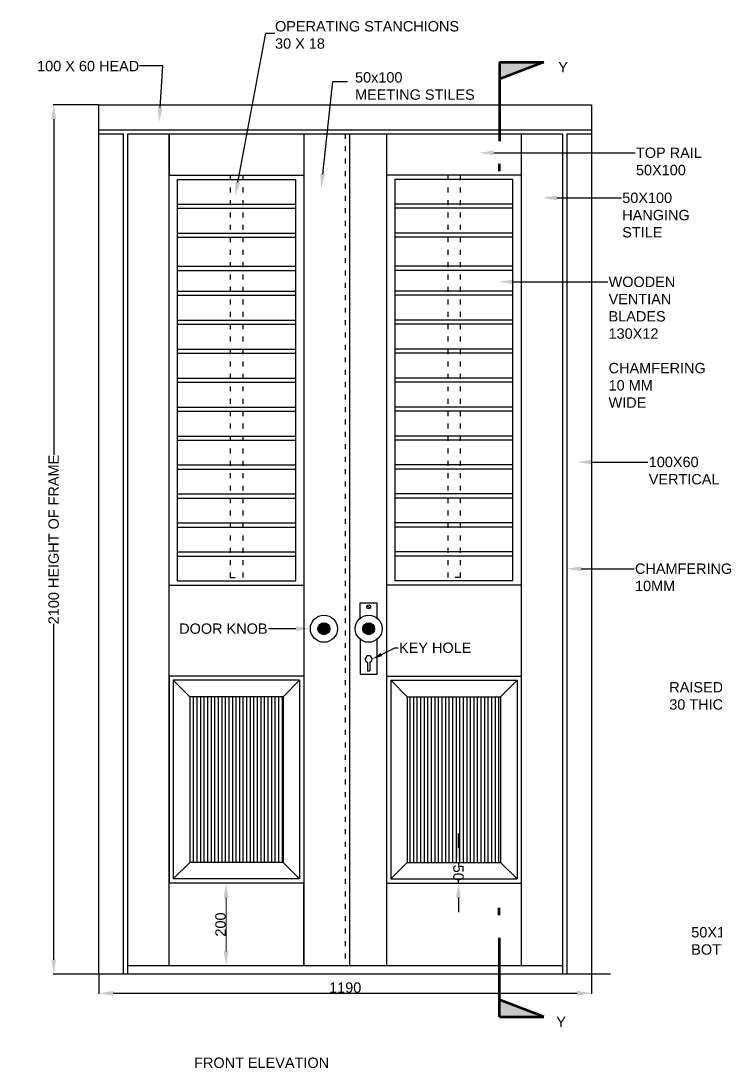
# Model space of a CAD drawing. Header units: millimetres. Extents: x 1452 to 4010, y 66 to 2595.
# Drawn here: x 1452 to 3128, y 66 to 2595 of the extents above; entities that cross this region are included whole.
import ezdxf
from ezdxf import colors
from ezdxf.entities.mleader import LeaderData, LeaderLine
from ezdxf.math import Vec2, Vec3

# ---------------------------------------------------------------- set-up
doc = ezdxf.new("R2010")
doc.units = ezdxf.units.MM
doc.linetypes.add('ACAD_ISO03W100', pattern=[30, 12, -18])
doc.styles.get("Standard").update_dxf_attribs({"font": 'arial.ttf'})
doc.dimstyles.new('ISO-25', dxfattribs={"dimtxt": 2.5, "dimasz": 2.5, "dimexe": 1.25, "dimexo": 0.625, "dimtad": 1, "dimtxsty": 'Standard', "dimcen": 2.5, "dimadec": 0, "dimazin": 0, "dimtfac": 1, "dimtmove": 0, "dimatfit": 3, "dimfxl": 1, "dimarcsym": 0})

# ---------------------------------------------------------------- blocks, each defined once
blk = doc.blocks.new('*D3')
at = {"color": 0, "lineweight": -2, "transparency": 16777216}
for p, q in [((1639.1, 2392.8), (1529.7, 2392.8)), ((1530.9, 2357.8), (1530.9, 1546.7)), ((1530.9, 327.8), (1530.9, 1138.9)), ((1639.1, 292.8), (1529.7, 292.8))]:
    blk.add_line(p, q, dxfattribs=at)
at = {"color": 0, "transparency": 16777216}
for points in [[(1525.1, 2357.8), (1536.8, 2357.8), (1530.9, 2392.8)], [(1525.1, 327.8), (1536.8, 327.8), (1530.9, 292.8)]]:
    blk.add_solid(points, dxfattribs=at)
at = {"layer": 'Defpoints', "color": 0, "transparency": 16777216}
for p in [(1639.8, 2392.8), (1530.9, 292.8), (1639.8, 292.8)]:
    blk.add_point(p, dxfattribs=at)
at = {"color": 0, "transparency": 16777216, "insert": (1530.9, 1342.8), "char_height": 25, "attachment_point": 5, "rotation": 90}
blk.add_mtext('2100 HEIGHT OF FRAME', dxfattribs=at)
blk = doc.blocks.new('*D7')
at = {"color": 0, "lineweight": -2, "transparency": 16777216}
for p, q in [((1639.8, 292.2), (1639.8, 245.6)), ((2829.8, 292.2), (2829.8, 245.6)), ((1674.8, 246.8), (2794.8, 246.8))]:
    blk.add_line(p, q, dxfattribs=at)
at = {"color": 0, "transparency": 16777216}
for points in [[(1674.8, 252.6), (1674.8, 241), (1639.8, 246.8)], [(2794.8, 252.6), (2794.8, 241), (2829.8, 246.8)]]:
    blk.add_solid(points, dxfattribs=at)
at = {"layer": 'Defpoints', "color": 0, "transparency": 16777216}
for p in [(1639.8, 292.8), (2829.8, 292.8), (2829.8, 246.8)]:
    blk.add_point(p, dxfattribs=at)
at = {"color": 0, "transparency": 16777216, "insert": (2234.8, 260.2), "char_height": 25, "attachment_point": 5}
blk.add_mtext('1190', dxfattribs=at)
blk = doc.blocks.new('*D9')
at = {"color": 0, "lineweight": -2, "transparency": 16777216}
for p, q in [((1956.6, 512.8), (1946, 512.8)), ((1956.6, 312.8), (1946, 312.8))]:
    blk.add_line(p, q, dxfattribs=at)
at = {"color": 0, "lineweight": 13, "transparency": 16777216}
blk.add_line((1947.2, 477.8), (1947.2, 347.8), dxfattribs=at)
at = {"color": 0, "transparency": 16777216}
for points in [[(1941.4, 477.8), (1953, 477.8), (1947.2, 512.8)], [(1941.4, 347.8), (1953, 347.8), (1947.2, 312.8)]]:
    blk.add_solid(points, dxfattribs=at)
at = {"layer": 'Defpoints', "color": 0, "transparency": 16777216}
for p in [(1957.2, 512.8), (1947.2, 312.8), (1957.2, 312.8)]:
    blk.add_point(p, dxfattribs=at)
at = {"color": 0, "transparency": 16777216, "insert": (1933.8, 412.8), "char_height": 25, "attachment_point": 5, "rotation": 90}
blk.add_mtext('200', dxfattribs=at)
blk = doc.blocks.new('*D10')
at = {"color": 0, "lineweight": -2, "transparency": 16777216}
for p, q in [((2508, 597.8), (2508, 632.8)), ((2490.6, 562.8), (2509.3, 562.8)), ((2508, 562.8), (2508, 556.3)), ((2490.6, 512.8), (2509.3, 512.8)), ((2508, 512.8), (2508, 519.3)), ((2508, 477.8), (2508, 442.8))]:
    blk.add_line(p, q, dxfattribs=at)
at = {"color": 0, "transparency": 16777216}
for points in [[(2502.2, 597.8), (2513.8, 597.8), (2508, 562.8)], [(2502.2, 477.8), (2513.8, 477.8), (2508, 512.8)]]:
    blk.add_solid(points, dxfattribs=at)
at = {"layer": 'Defpoints', "color": 0, "transparency": 16777216}
for p in [(2489.9, 562.8), (2489.9, 512.8), (2508, 512.8)]:
    blk.add_point(p, dxfattribs=at)
at = {"color": 0, "transparency": 16777216, "insert": (2508, 537.8), "char_height": 25, "attachment_point": 5, "rotation": 270}
blk.add_mtext('50', dxfattribs=at)

msp = doc.modelspace()

# ---------------------------------------------------------------- hatches: boundary and pattern name
at = {"transparency": 33554687}
h = msp.add_hatch(color=256, dxfattribs=at)
h.dxf.hatch_style = 1
h.paths.add_polyline_path([(2714.31, 2495.666), (2607.011, 2495.666), (2607.011, 2454.624)])
at = {"transparency": 33554585}
h = msp.add_hatch(color=256, dxfattribs=at)
h.dxf.hatch_style = 1
h.paths.add_polyline_path([(2169, 1127.317, 1), (2197.863, 1127.317, 1)])
h = msp.add_hatch(color=256, dxfattribs=at)
h.dxf.hatch_style = 1
h.paths.add_polyline_path([(2277.029, 1127.317, 1), (2305.892, 1127.317, 1)])
h = msp.add_hatch()
h.set_pattern_fill('ANSI31', color=256, scale=2.7, angle=45)
h.paths.add_polyline_path([(2084.774, 962.807), (1859.774, 962.807), (1859.774, 562.807), (2084.774, 562.807)])
h.paths.add_polyline_path([(2609.774, 962.807), (2384.774, 962.807), (2384.774, 562.807), (2609.774, 562.807)])
at = {"transparency": 33554687}
h = msp.add_hatch(color=256, dxfattribs=at)
h.dxf.hatch_style = 1
h.paths.add_polyline_path([(2607.011, 230.989), (2607.011, 189.948), (2714.31, 189.948)])

# ---------------------------------------------------------------- linework, layer by layer
at = {"lineweight": 53}
for p, q in [((2607.011, 2495.666), (2607.011, 2305.303)), ((2607.011, 2495.666), (2714.31, 2495.666)), ((2714.31, 2495.666), (2607.011, 2454.624)), ((2606.494, 2250.178), (2606.494, 2232.488)), ((2606.494, 435.436), (2606.494, 453.126)), ((2607.011, 189.948), (2607.011, 380.31)), ((2714.31, 189.948), (2607.011, 230.989)), ((2607.011, 189.948), (2714.31, 189.948))]:
    msp.add_line(p, q, dxfattribs=at)
for p, q in [((1639.774, 2392.807), (2829.774, 2392.807)), ((1639.774, 292.807), (1639.774, 2392.807)), ((2829.774, 2392.807), (2829.774, 292.807)), ((1639.774, 2332.807), (2829.774, 2332.807)), ((1639.774, 2322.807), (1699.774, 2322.807)), ((1699.774, 292.807), (1699.774, 2322.807)), ((1709.774, 292.807), (1709.774, 2322.807)), ((1709.774, 2322.807), (2759.774, 2322.807)), ((1809.774, 312.807), (1809.774, 2322.807)), ((1809.774, 2322.807), (1809.774, 2222.807)), ((2134.774, 2322.807), (2134.774, 312.807)), ((2244.774, 2322.807), (2244.774, 312.807)), ((2334.774, 2322.807), (2334.774, 312.807)), ((2659.774, 2322.807), (2659.774, 312.807)), ((2759.774, 2322.807), (2759.774, 292.807)), ((2769.774, 2322.807), (2769.774, 292.807)), ((2769.774, 2322.807), (2829.774, 2322.807)), ((1809.774, 2222.807), (2134.774, 2222.807)), ((1829.774, 2212.807), (2114.774, 2212.807)), ((1829.774, 1242.807), (1829.774, 2212.807)), ((2114.774, 2212.807), (2114.774, 1242.807)), ((2659.774, 2222.807), (2334.774, 2222.807)), ((2354.774, 2212.807), (2354.774, 1242.807)), ((2639.774, 2212.807), (2354.774, 2212.807)), ((2639.774, 1242.807), (2639.774, 2212.807)), ((1829.774, 2152.807), (2114.774, 2152.807)), ((2639.774, 2152.807), (2354.774, 2152.807)), ((1829.774, 2142.807), (2114.774, 2142.807)), ((2639.774, 2142.807), (2354.774, 2142.807)), ((1829.774, 2082.807), (2114.774, 2082.807)), ((2639.774, 2082.807), (2354.774, 2082.807)), ((1829.774, 2072.807), (2114.774, 2072.807)), ((2639.774, 2072.807), (2354.774, 2072.807)), ((1829.774, 2002.807), (2114.774, 2002.807)), ((2639.774, 2002.807), (2354.774, 2002.807)), ((1829.774, 1992.807), (2114.774, 1992.807)), ((2639.774, 1992.807), (2354.774, 1992.807)), ((1829.774, 1942.807), (2114.774, 1942.807)), ((1829.774, 1932.807), (2114.774, 1932.807)), ((2639.774, 1942.807), (2354.774, 1942.807)), ((2639.774, 1932.807), (2354.774, 1932.807)), ((1829.774, 1872.807), (2114.774, 1872.807)), ((2639.774, 1872.807), (2354.774, 1872.807)), ((1829.774, 1862.807), (2114.774, 1862.807)), ((2639.774, 1862.807), (2354.774, 1862.807)), ((1829.774, 1802.807), (2114.774, 1802.807)), ((2639.774, 1802.807), (2354.774, 1802.807)), ((1829.774, 1792.807), (2114.774, 1792.807)), ((2639.774, 1792.807), (2354.774, 1792.807)), ((1829.774, 1732.807), (2114.774, 1732.807)), ((1829.774, 1722.807), (2114.774, 1722.807)), ((2639.774, 1732.807), (2354.774, 1732.807)), ((2639.774, 1722.807), (2354.774, 1722.807)), ((1829.774, 1662.807), (2114.774, 1662.807)), ((1829.774, 1652.807), (2114.774, 1652.807)), ((2639.774, 1662.807), (2354.774, 1662.807)), ((2639.774, 1652.807), (2354.774, 1652.807)), ((1829.774, 1592.807), (2114.774, 1592.807)), ((1829.774, 1582.807), (2114.774, 1582.807)), ((2639.774, 1592.807), (2354.774, 1592.807)), ((2639.774, 1582.807), (2354.774, 1582.807)), ((1829.774, 1522.807), (2114.774, 1522.807)), ((2639.774, 1522.807), (2354.774, 1522.807)), ((1829.774, 1512.807), (2114.774, 1512.807)), ((2639.774, 1512.807), (2354.774, 1512.807)), ((1829.774, 1452.807), (2114.774, 1452.807)), ((1829.774, 1442.807), (2114.774, 1442.807)), ((2639.774, 1452.807), (2354.774, 1452.807)), ((2639.774, 1442.807), (2354.774, 1442.807)), ((1829.774, 1382.807), (2114.774, 1382.807)), ((1829.774, 1372.807), (2114.774, 1372.807)), ((2639.774, 1382.807), (2354.774, 1382.807)), ((2639.774, 1372.807), (2354.774, 1372.807)), ((1829.774, 1312.807), (2114.774, 1312.807)), ((1829.774, 1302.807), (2114.774, 1302.807)), ((2639.774, 1312.807), (2354.774, 1312.807)), ((2639.774, 1302.807), (2354.774, 1302.807)), ((1829.774, 1242.807), (2114.774, 1242.807)), ((2639.774, 1242.807), (2354.774, 1242.807)), ((1809.774, 1232.807), (2134.774, 1232.807)), ((2659.774, 1232.807), (2334.774, 1232.807)), ((2270.978, 1152.89), (2270.978, 1189.462)), ((2270.978, 1189.462), (2311.943, 1189.462)), ((2311.943, 1152.89), (2311.943, 1189.462)), ((2311.943, 1152.89), (2311.943, 1189.462)), ((2270.978, 1101.745), (2270.978, 1017.91)), ((2311.943, 1017.91), (2311.943, 1101.745)), ((2288.249, 1046.234), (2288.249, 1025.226)), ((2294.672, 1046.234), (2294.672, 1025.226)), ((2134.774, 1012.807), (1809.774, 1012.807)), ((1809.774, 1012.807), (1809.774, 512.807)), ((2134.774, 1012.807), (2134.774, 512.807)), ((2270.978, 1017.91), (2311.943, 1017.91)), ((2288.249, 1025.226), (2294.672, 1025.226)), ((2334.774, 1012.807), (2659.774, 1012.807)), ((1819.774, 1002.807), (1819.774, 522.807)), ((2124.774, 1002.807), (1819.774, 1002.807)), ((1819.774, 1002.807), (1859.774, 962.807)), ((2084.774, 962.807), (2124.774, 1002.807)), ((2124.774, 1002.807), (2124.774, 522.807)), ((2344.774, 1002.807), (2649.774, 1002.807)), ((2344.774, 1002.807), (2344.774, 522.807)), ((2384.774, 962.807), (2344.774, 1002.807)), ((2649.774, 1002.807), (2609.774, 962.807)), ((2649.774, 1002.807), (2649.774, 522.807)), ((1859.774, 962.807), (1859.774, 562.807)), ((2084.774, 962.807), (1859.774, 962.807)), ((2084.774, 962.807), (2084.774, 562.807)), ((2384.774, 962.807), (2609.774, 962.807)), ((2384.774, 962.807), (2384.774, 562.807)), ((2609.774, 962.807), (2609.774, 562.807)), ((1859.774, 562.807), (1819.774, 522.807)), ((2084.774, 562.807), (1859.774, 562.807)), ((2084.774, 562.807), (2124.774, 522.807)), ((2384.774, 562.807), (2344.774, 522.807)), ((2384.774, 562.807), (2609.774, 562.807)), ((2609.774, 562.807), (2649.774, 522.807)), ((2134.774, 512.807), (1809.774, 512.807)), ((2124.774, 522.807), (1819.774, 522.807)), ((2134.774, 312.807), (2134.774, 512.807)), ((2334.774, 512.807), (2659.774, 512.807)), ((2344.774, 522.807), (2649.774, 522.807)), ((2134.774, 312.807), (2134.774, 492.807)), ((2759.774, 312.807), (1709.774, 312.807))]:
    msp.add_line(p, q)
at = {"linetype": 'ACAD_ISO03W100'}
for p, q in [((2234.774, 2322.807), (2234.774, 312.807)), ((1957.274, 2222.807), (1957.274, 1250.966)), ((1987.274, 2222.807), (1987.274, 1250.966)), ((2482.274, 2222.807), (2482.274, 1250.966)), ((2512.274, 2222.807), (2512.274, 1250.966)), ((1957.274, 1250.966), (1987.274, 1250.966)), ((2512.274, 1250.966), (2482.274, 1250.966))]:
    msp.add_line(p, q, dxfattribs=at)
at = {"lineweight": 30}
for p, q in [((2287.488, 1182.633), (2295.433, 1177.689)), ((2875.411, 292.807), (1630.2, 292.807))]:
    msp.add_line(p, q, dxfattribs=at)
for centre, radius in [((2291.46, 1180.161), 4.679), ((2183.432, 1127.317), 32.764), ((2183.432, 1127.317), 14.431), ((2291.46, 1127.317), 32.764), ((2291.46, 1127.317), 14.431)]:
    msp.add_circle(centre, radius)
msp.add_arc((2291.46, 1053.876), 8.29, 292.796311, 247.203689)

# ---------------------------------------------------------------- texts
at = {"char_height": 25, "attachment_point": 1}
for s, width, heights, insert in [('OPERATING STANCHIONS^J30 X 18', 486.84744, [83.06], (2065.404, 2595.076)), ('100 X 60 HEAD', 272.90301, [0], (1490.874, 2498.895)), ('Y', 68.88134, [0], (2749.353, 2496.092)), ('50x100^JMEETING STILES', 298.03488, [0], (2258.513, 2471.687)), ('RAISED PANEL ^J30 THICK', 252.86169, [0], (3017.224, 998.509)), ('50X100^JBOTTOM RAIL', 263.5173, [0], (3070.36, 406.612)), ('Y', 68.88134, [0], (2744.364, 189.948)), ('FRONT ELEVATION', 699.06877, [0], (1870.006, 91.443))]:
    msp.add_mtext_dynamic_manual_height_columns(s, width=width, gutter_width=12.5, heights=heights, dxfattribs=dict(at, insert=insert))

# ---------------------------------------------------------------- dimensions: what is measured, and where the dimension line sits
dim = msp.add_linear_dim(base=(1530.923, 292.807), p1=(1639.774, 2392.807), p2=(1639.774, 292.807), angle=90, text='2100 HEIGHT OF FRAME', dimstyle='ISO-25', override={"dimtxt": 25, "dimasz": 35, "dimtad": 0, "dimfxlon": 0})
dim.commit()
dim.dimension.update_dxf_attribs({"geometry": '*D3', "text_midpoint": (1530.923, 1342.807)})
dim = msp.add_linear_dim(base=(2508.006, 512.807), p1=(2489.943, 562.807), p2=(2489.943, 512.807), angle=90, dimstyle='ISO-25', override={"dimtxt": 25, "dimasz": 35})
dim.commit()
dim.dimension.update_dxf_attribs({"geometry": '*D10', "text_midpoint": (2508.006, 537.807), "dimtype": 160, "text_rotation": 270})
dim = msp.add_linear_dim(base=(1947.203, 312.807), p1=(1957.235, 512.807), p2=(1957.235, 312.807), angle=90, dimstyle='ISO-25', override={"dimtxt": 25, "dimasz": 35, "dimlwd": 13})
dim.commit()
dim.dimension.update_dxf_attribs({"geometry": '*D9', "text_midpoint": (1933.813, 412.807)})
dim = msp.add_linear_dim(base=(2829.774, 246.81), p1=(1639.774, 292.807), p2=(2829.774, 292.807), dimstyle='ISO-25', override={"dimtxt": 25, "dimasz": 35})
dim.commit()
dim.dimension.update_dxf_attribs({"geometry": '*D7', "text_midpoint": (2234.774, 260.199)})

# ---------------------------------------------------------------- leaders
ml = msp.add_multileader_mtext('Standard')
ml.set_content('', color=256)
ml.set_leader_properties()
ml.build(insert=Vec2(0, 0))
ml.multileader.update_dxf_attribs({"arrow_head_size": 35})
ctx = ml.context
ctx.base_point, ctx.arrow_head_size, ctx.plane_origin = Vec3(2064.828, 2565.537), 35, Vec3(1969.019, 2170.968)
notes = []
notes.append((ctx, [(0, (1, 1, 0), (2043.259, 2565.537), (1, 0), 21.568, [(0, [(1969.019, 2170.968)], 0, [])])]))
ctx.mtext.insert, ctx.mtext.flow_direction = Vec3(2066.828, 2567.537), 5
ml = msp.add_multileader_mtext('Standard')
ml.set_content('', color=256)
ml.set_leader_properties()
ml.build(insert=Vec2(0, 0))
ml.multileader.update_dxf_attribs({"arrow_head_size": 35})
ctx = ml.context
ctx.base_point, ctx.arrow_head_size, ctx.plane_origin = Vec3(1734.067, 2486.849), 35, Vec3(1785.536, 2372.676)
ctx.text_align_type = 2
notes.append((ctx, [(1, (1, 1, 0), (1794.545, 2486.849), (-1, 0), 56.478, [(0, [(1785.536, 2351.186)], 0, [])])]))
ctx.mtext.insert, ctx.mtext.alignment, ctx.mtext.flow_direction = Vec3(1736.067, 2488.849), 3, 5
ml = msp.add_multileader_mtext('Standard')
ml.set_content('', color=256)
ml.set_leader_properties()
ml.build(insert=Vec2(0, 0))
ml.multileader.update_dxf_attribs({"arrow_head_size": 35})
ctx = ml.context
ctx.base_point, ctx.arrow_head_size, ctx.plane_origin = Vec3(2240.677, 2448.895), 35, Vec3(2176.653, 2190.143)
notes.append((ctx, [(0, (1, 1, 0), (2204.943, 2448.895), (1, 0), 35.734, [(0, [(2176.653, 2190.143)], 0, [])])]))
ctx.mtext.insert, ctx.mtext.flow_direction = Vec3(2242.677, 2450.895), 5
ml = msp.add_multileader_mtext('Standard')
ml.set_content('TOP RAIL^J50X100', color=256)
ml.set_leader_properties()
ml.build(insert=Vec2(0, 0))
ml.multileader.update_dxf_attribs({"arrow_head_size": 35})
ctx = ml.context
ctx.base_point, ctx.char_height, ctx.arrow_head_size, ctx.plane_origin = Vec3(2934.799, 2276.811), 25, 35, Vec3(2558.542, 2276.811)
notes.append((ctx, [(0, (1, 1, 0), (2926.799, 2276.811), (1, 0), 8, [(0, [(2558.542, 2276.811)], 0, [])])]))
ctx.mtext.insert, ctx.mtext.flow_direction = Vec3(2936.799, 2289.524), 5
ml = msp.add_multileader_mtext('Standard')
ml.set_content('50X100^JHANGING ^JSTILE', color=256)
ml.set_leader_properties()
ml.build(insert=Vec2(0, 0))
ml.multileader.update_dxf_attribs({"arrow_head_size": 35})
ctx = ml.context
ctx.base_point, ctx.char_height, ctx.arrow_head_size, ctx.plane_origin = Vec3(2901.717, 2168.03), 25, 35, Vec3(2710.459, 2168.03)
notes.append((ctx, [(0, (1, 1, 0), (2893.717, 2168.03), (1, 0), 8, [(0, [(2710.459, 2168.03)], 0, [])])]))
ctx.mtext.insert, ctx.mtext.flow_direction = Vec3(2903.717, 2180.743), 5
ml = msp.add_multileader_mtext('Standard')
ml.set_content('WOODEN^JVENTIAN^JBLADES^J130X12^J^JCHAMFERING ^J10 MM^JWIDE', color=256)
ml.set_leader_properties()
ml.build(insert=Vec2(0, 0))
ml.multileader.update_dxf_attribs({"arrow_head_size": 35})
ctx = ml.context
ctx.base_point, ctx.char_height, ctx.arrow_head_size, ctx.plane_origin = Vec3(2868.726, 1965.305), 25, 35, Vec3(2607.011, 1965.305)
notes.append((ctx, [(0, (1, 1, 0), (2860.726, 1965.305), (1, 0), 8, [(0, [(2607.011, 1965.305)], 0, [])])]))
ctx.mtext.insert, ctx.mtext.flow_direction = Vec3(2870.726, 1977.805), 5
ml = msp.add_multileader_mtext('Standard')
ml.set_content('100X60^JVERTICAL POST', color=256)
ml.set_leader_properties()
ml.build(insert=Vec2(0, 0))
ml.multileader.update_dxf_attribs({"arrow_head_size": 35})
ctx = ml.context
ctx.base_point, ctx.char_height, ctx.arrow_head_size, ctx.plane_origin = Vec3(2965.724, 1529.926), 25, 35, Vec3(2795.397, 1529.926)
notes.append((ctx, [(0, (1, 1, 0), (2957.724, 1529.926), (1, 0), 8, [(0, [(2795.397, 1529.926)], 0, [])])]))
ctx.mtext.insert, ctx.mtext.flow_direction = Vec3(2967.724, 1542.639), 5
ml = msp.add_multileader_mtext('Standard')
ml.set_content('CHAMFERING^J10MM', color=256)
ml.set_leader_properties()
ml.build(insert=Vec2(0, 0))
ml.multileader.update_dxf_attribs({"arrow_head_size": 35})
ctx = ml.context
ctx.base_point, ctx.char_height, ctx.arrow_head_size, ctx.plane_origin = Vec3(2932.515, 1272.17), 25, 35, Vec3(2769.774, 1272.17)
notes.append((ctx, [(0, (1, 1, 0), (2924.515, 1272.17), (1, 0), 8, [(0, [(2769.774, 1272.17)], 0, [])])]))
ctx.mtext.insert, ctx.mtext.flow_direction = Vec3(2934.515, 1284.883), 5
ml = msp.add_multileader_mtext('Standard')
ml.set_content('DOOR KNOB', color=256)
ml.set_leader_properties()
ml.build(insert=Vec2(0, 0))
ml.multileader.update_dxf_attribs({"has_dogleg": 0, "arrow_head_size": 35})
ctx = ml.context
ctx.base_point, ctx.char_height, ctx.arrow_head_size, ctx.plane_origin = Vec3(1836.471, 1127.317), 25, 35, Vec3(2150.668, 1127.317)
ctx.text_align_type = 2
notes.append((ctx, [(0, (1, 1, 0), (2057.373, 1127.317), (-1, 0), 8, [(0, [(2150.668, 1127.317)], 0, [])])]))
ctx.mtext.insert, ctx.mtext.alignment, ctx.mtext.flow_direction = Vec3(2047.373, 1140.03), 3, 5
ml = msp.add_multileader_mtext('Standard')
ml.set_content('KEY HOLE', color=256)
ml.set_leader_properties()
ml.build(insert=Vec2(0, 0))
ml.multileader.update_dxf_attribs({"arrow_head_size": 25})
ctx = ml.context
ctx.base_point, ctx.char_height, ctx.arrow_head_size, ctx.plane_origin = Vec3(2362.729, 1081.112), 25, 25, Vec3(2299.75, 1053.876)
notes.append((ctx, [(0, (1, 1, 0), (2354.729, 1081.112), (1, 0), 8, [(0, [(2299.75, 1053.876)], 0, [])])]))
ctx.mtext.insert, ctx.mtext.flow_direction = Vec3(2364.729, 1093.825), 5
for ctx, leaders in notes:
    for number, flags, end, landing, length, lines in leaders:
        leader = LeaderData()
        leader.index, (leader.has_last_leader_line, leader.has_dogleg_vector, leader.attachment_direction) = number, flags
        leader.last_leader_point, leader.dogleg_vector, leader.dogleg_length = Vec3(end), Vec3(landing), length
        for number, points, colour, breaks in lines:
            line = LeaderLine()
            line.index, line.vertices, line.color, line.breaks = number, Vec3.list(points), colors.encode_raw_color(colour), breaks
            leader.lines.append(line)
        ctx.leaders.append(leader)

doc.saveas('drawing.dxf')
